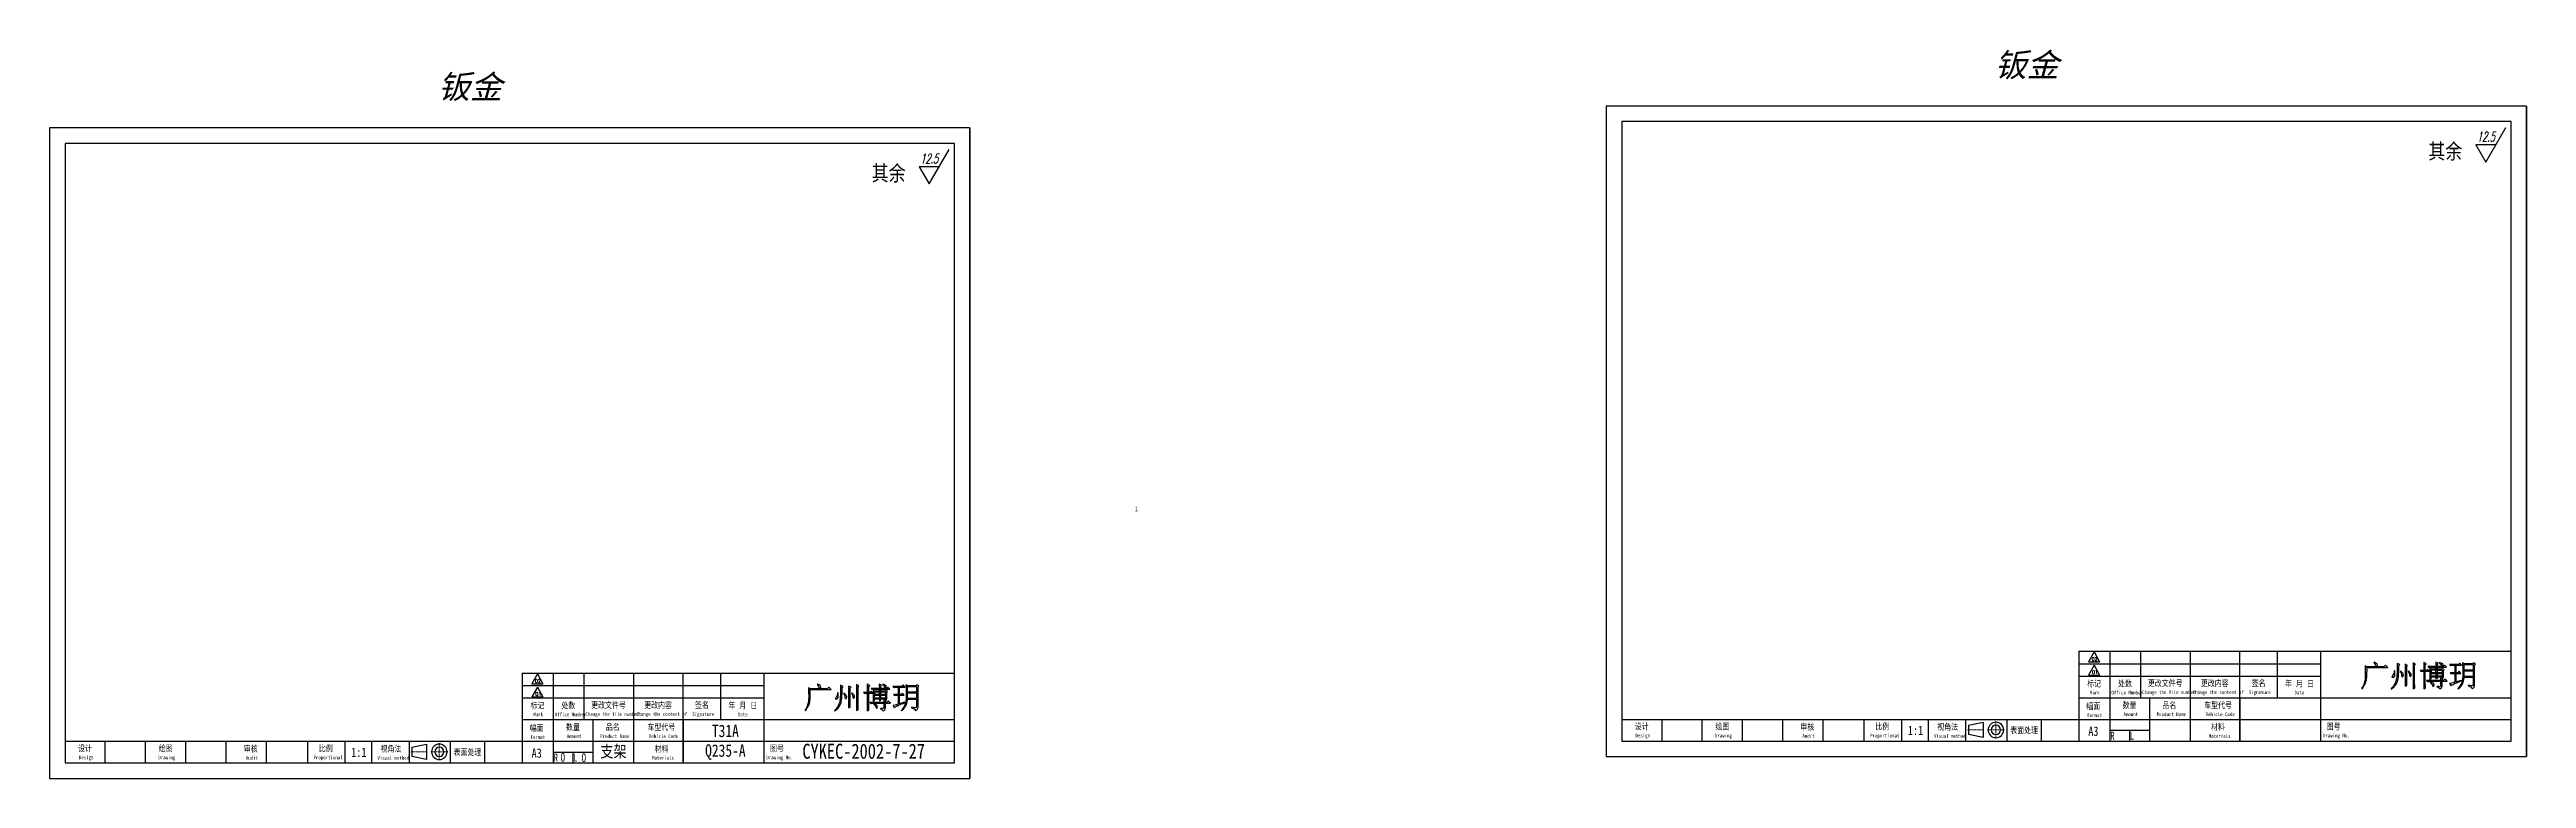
# Model space of a CAD drawing. Header units: inches. Extents: x -9479 to 1482, y -285 to 492.
# Drawn here: x -1156 to 1482, y -285 to 492 of the extents above.
import ezdxf
from ezdxf.enums import TextEntityAlignment as Align

# ---------------------------------------------------------------- set-up
doc = ezdxf.new("R2010")
doc.units = ezdxf.units.IN
doc.header["$MEASUREMENT"] = 0
doc.linetypes.add('DASHDOT', pattern=[18.5, 12, -3, 0.5, -3])
doc.layers.add('Dim', color=3, linetype='Continuous')
for name, color, linetype, lineweight in [('标注线', 3, 'Continuous', 25), ('细实线', 4, 'Continuous', 25), ('细点划线', 1, 'DASHDOT', 20)]:
    doc.layers.add(name, color=color, linetype=linetype, lineweight=lineweight)
doc.styles.add('DIM_FONT', font='romans.shx', dxfattribs={"oblique": 15})
doc.styles.get("Standard").update_dxf_attribs({"font": 'txt.shx'})
doc.styles.add('仿宋体', font='FSGB2312.ttf', dxfattribs={"width": 0.8, "height": 3.5})
doc.styles.add('宋体', font='', dxfattribs={"width": 0.8, "height": 5})
doc.styles.get('宋体').set_extended_font_data('SimSun')

# ---------------------------------------------------------------- blocks, each defined once
blk = doc.blocks.new('A3')
for p, q in [((469.7, 328), (-510.4, 328)), ((-510.4, 328), (-510.4, -365)), ((469.7, -365), (469.7, 328)), ((469.7, 328), (469.7, -365)), ((453.2, 311.5), (-493.9, 311.5)), ((-493.9, 311.5), (-493.9, -348.5)), ((453.2, -348.5), (453.2, 311.5)), ((-7.2, -252.8), (-7.2, -302.3)), ((9.1, -253.5), (3.3, -264.1)), ((9.1, -253.5), (15, -264.1)), ((3.3, -264.1), (15, -264.1)), ((9.1, -267.5), (3.3, -278.1)), ((3.3, -278.1), (15, -278.1)), ((9.1, -267.5), (15, -278.1)), ((-7.2, -302.3), (-7.2, -348.5)), ((-493.9, -325.4), (-7.2, -325.4)), ((-451, -348.5), (-451, -325.4)), ((-408.1, -348.5), (-408.1, -325.4)), ((-365.2, -348.5), (-365.2, -325.4)), ((-322.3, -348.5), (-322.3, -325.4)), ((-279.4, -348.5), (-279.4, -325.4)), ((-195.6, -348.5), (-195.6, -325.4)), ((-167.3, -348.5), (-167.3, -325.4)), ((-127.3, -348.5), (-127.3, -325.4)), ((-47.2, -325.4), (-47.2, -348.5)), ((-510.4, -365), (469.7, -365)), ((-493.9, -348.5), (453.2, -348.5))]:
    blk.add_line(p, q)
at = {"layer": 'Dim', "ltscale": 2}
for p, q in [((426.3, 268.4), (447.5, 305)), ((436.9, 286.7), (415.8, 286.7)), ((415.8, 286.7), (426.3, 268.4))]:
    blk.add_line(p, q, dxfattribs=at)
at = {"layer": '标注线'}
for p, q in [((-7.2, -252.8), (453.2, -252.8)), ((25.8, -252.8), (25.8, -302.3)), ((58.8, -302.3), (58.8, -252.8)), ((111.6, -252.8), (111.6, -302.3)), ((164.4, -302.3), (164.4, -252.8)), ((204, -252.8), (204, -302.3)), ((250.2, -252.8), (250.2, -348.5)), ((-7.2, -266), (250.2, -266)), ((-7.2, -279.2), (250.2, -279.2)), ((366.7, -271.3), (366.7, -271.5)), ((368.4, -272), (366.7, -271.3)), ((366.7, -271.5), (366.7, -272.7)), ((366.7, -272.7), (366.8, -274.1)), ((379.7, -272.8), (366.7, -272.7)), ((366.7, -272.7), (379.7, -272.8)), ((366.8, -280.2), (366.7, -281.5)), ((366.7, -281.5), (366.7, -282.8)), ((366.7, -282.8), (368.3, -282.1)), ((366.8, -274.1), (366.8, -275.4)), ((366.8, -275.4), (366.8, -276.9)), ((366.8, -276.9), (366.8, -277.5)), ((366.8, -277.5), (366.8, -278.8)), ((366.8, -278.8), (366.8, -280.2)), ((368.3, -282.1), (368.3, -280)), ((368.3, -280), (373.2, -280)), ((373.2, -272), (368.4, -272)), ((374.8, -272), (373.2, -272)), ((374.8, -272.8), (373.2, -272.8)), ((373.2, -272.8), (374.8, -272.8)), ((373.2, -280), (381.2, -280)), ((379.6, -272), (374.8, -272)), ((380.4, -271.1), (379.6, -272)), ((382, -272.4), (380.4, -271.1)), ((381.1, -273.1), (382, -272.4)), ((381.1, -277.4), (381.1, -273.1)), ((381.2, -278.6), (381.1, -277.4)), ((381.2, -280), (381.2, -278.6)), ((-7.2, -302.3), (453.2, -302.3)), ((25.8, -302.3), (25.8, -348.5)), ((68, -302.3), (68, -348.5)), ((68, -302.3), (68, -348.5)), ((111.6, -302.3), (111.6, -348.5)), ((164.4, -348.5), (164.4, -302.3)), ((164.4, -302.3), (164.4, -348.5)), ((-235.9, -325.4), (-235.9, -348.5)), ((-95.1, -325.4), (-83.5, -325.4)), ((-83.5, -348.5), (-83.5, -325.4)), ((-7.2, -325.4), (453.2, -325.4)), ((25.8, -336.9), (68, -336.9)), ((47.4, -348.5), (47.4, -336.9))]:
    blk.add_line(p, q, dxfattribs=at)
for points in [[(297.8, -268.6), (297.9, -269.3), (297.9, -270.3), (298, -271.5), (298, -272.9), (298, -274.5), (298, -276.3), (298, -278.4), (298, -278.6), (298, -280.1), (297.8, -281.5), (297.7, -282.8), (297.4, -284.2), (297.1, -285.5), (296.8, -286.7), (296.4, -288), (295.9, -289.2), (295.4, -290.3), (294.8, -291.5), (294.1, -292.6), (294.5, -292.8), (294.9, -292.3), (295.8, -291.1), (296.6, -289.9), (297.3, -288.7), (297.9, -287.5), (298.3, -286.3), (298.7, -285.2), (299, -284.1), (299.1, -283.8), (299.2, -283), (299.3, -282), (299.5, -280.9), (299.5, -279.7), (299.6, -278.4), (299.7, -277), (299.7, -275.4), (299.8, -273.8), (299.8, -272.1), (299.7, -270.2), (322.1, -270.2), (319.5, -267.6), (317.7, -269.5), (299.9, -269.5), (297.8, -268.3)], [(307.1, -264.7), (307.9, -265.8), (308.6, -267), (309, -268), (309.2, -268.7), (309.9, -269.1), (310.8, -268.3), (310.9, -267.5), (310.6, -266.3), (310.2, -266), (309.1, -265.3), (307.5, -264.4)], [(332.1, -265.9), (332.1, -267), (332.1, -268.2), (332.1, -269.4), (332.1, -270.7), (332.1, -272), (332, -273.4), (331.9, -274.8), (331.8, -276.3), (331.7, -277.9), (331.6, -279.4), (331.5, -280.1), (331.3, -281.5), (331, -282.8), (330.7, -284.1), (330.3, -285.4), (329.8, -286.6), (329.2, -287.7), (328.6, -288.8), (327.9, -289.9), (327.1, -290.9), (326.3, -291.9), (325.4, -292.8), (325.6, -293.2), (326.4, -292.7), (327.4, -291.9), (328.4, -291), (329.2, -290.1), (330.1, -289), (330.9, -287.9), (331.6, -286.6), (331.6, -286.5), (331.9, -285.8), (332.2, -285.1), (332.4, -284.2), (332.7, -283.2), (332.9, -282.1), (333.1, -280.9), (333.2, -279.6), (333.4, -278.3), (333.5, -276.8), (333.6, -275.2), (333.7, -273.5), (333.7, -271.8), (333.7, -269.9), (333.7, -267.9), (334.7, -267), (332.1, -265.7)], [(328.9, -273.8), (328.7, -275), (328.3, -276.4), (327.8, -277.5), (327.2, -278.5), (326.8, -279), (326.3, -280), (326.7, -280.3), (327.3, -280.5), (328.4, -280.2), (328.8, -279.9), (329.4, -278.8), (329.4, -278.3), (329.5, -276.9), (329.5, -276.6), (329.5, -275.2), (329.4, -273.8)], [(335.3, -274.1), (335.6, -274.7), (336.1, -276.2), (336.5, -277.4), (336.7, -278.5), (336.8, -279.3), (337.3, -280.2), (338.1, -279.4), (338.6, -278.2), (338.6, -278.2), (338.3, -276.9), (338.2, -276.9), (337.8, -276.2), (336.9, -275.2), (335.6, -273.8)], [(340.4, -266.7), (340.5, -267.2), (340.5, -267.9), (340.5, -268.7), (340.5, -269.7), (340.5, -270.8), (340.5, -272.1), (340.5, -273.5), (340.5, -275.1), (340.5, -276.8), (340.6, -278.7), (340.6, -280.8), (340.6, -283), (340.6, -283), (340.6, -284.2), (340.5, -285.5), (340.5, -286.8), (340.5, -288.3), (340.4, -289.8), (342.3, -288.9), (342.2, -288), (342.2, -286.6), (342.1, -285.3), (342.1, -284.1), (342.1, -268.7), (343.1, -267.9), (340.4, -266.7)], [(343.7, -274.1), (343.9, -274.6), (344.5, -275.9), (344.9, -277.2), (345.2, -278.4), (345.3, -279), (345.8, -279.8), (346.3, -279.6), (346.9, -278.7), (347, -277.9), (346.9, -276.9), (346.9, -276.9), (346.4, -276.3), (345.5, -275.3), (344.1, -273.8)], [(348.8, -265), (348.8, -265.3), (348.9, -265.8), (348.9, -266.4), (348.9, -267.1), (348.9, -268), (348.9, -269.1), (348.9, -270.3), (348.9, -271.7), (348.9, -273.2), (348.9, -274.8), (348.9, -276.6), (348.9, -278.6), (348.9, -280.7), (348.9, -283), (348.9, -285.4), (348.9, -285.8), (348.9, -287), (348.9, -288.3), (348.9, -289.7), (348.9, -291.1), (348.8, -292.7), (350.6, -292), (350.6, -290.8), (350.6, -289.4), (350.5, -288.1), (350.5, -286.9), (350.5, -267.4), (351.6, -266.4), (348.8, -265)], [(363, -273.4), (361.9, -273.4), (360.4, -273.4), (356.5, -273.4), (357.4, -274.3), (358.8, -274.1), (360.4, -274.1), (361.9, -274.1), (366.2, -274.1), (364.2, -272.2)], [(360.3, -265), (360.3, -265.9), (360.3, -267), (360.3, -268.3), (360.4, -269.7), (360.4, -271.5), (360.4, -273.4), (361.9, -273.4), (361.9, -266.9), (363, -266.2), (360.2, -264.7)], [(360.4, -274.1), (360.4, -289.2), (360.4, -290.1), (360.3, -291.4), (360.2, -292.8), (362.1, -291.7), (362, -291.4), (362, -290), (362, -288.6), (361.9, -287.3), (361.9, -274.1)], [(381.1, -284.1), (379.7, -284.1), (378.1, -284.1), (363.3, -284.1), (364.4, -285.2), (364.6, -285.1), (365.9, -284.9), (367.3, -284.8), (378.1, -284.8), (379.7, -284.8), (385, -284.8), (382.7, -282.5)], [(381, -269), (374.8, -269), (373.2, -269), (364.6, -269), (365.7, -270.1), (365.9, -270), (367.2, -269.8), (368.6, -269.7), (373.2, -269.7), (374.8, -269.7), (384.4, -269.7), (382.4, -267.6)], [(367, -285.6), (367.3, -285.9), (368.3, -287), (369.1, -288), (369.6, -289), (369.7, -289.4), (370.4, -290.3), (370.9, -289.8), (371.2, -288.7), (371.1, -287.6), (371, -287.5), (370.3, -286.9), (369.1, -286.2), (367.3, -285.3)], [(373.2, -272.8), (368.3, -272.8), (368.3, -275.7), (374.8, -275.7), (374.8, -272.8), (379.7, -272.8), (379.7, -275.7), (374.8, -275.7), (368.3, -275.7), (373.2, -275.7)], [(368.3, -276.4), (373.2, -276.4), (379.7, -276.4), (379.7, -279.3), (374.8, -279.3), (373.2, -279.3), (368.3, -279.3)], [(373.1, -264.9), (373.2, -266.1), (373.2, -267.5), (373.2, -269), (374.8, -269), (374.8, -266.4), (375.7, -265.6), (373.1, -264.5)], [(373.2, -269.7), (373.2, -272), (374.8, -272), (374.8, -269.7)], [(373.2, -279.3), (374.8, -279.3), (374.8, -276.4), (379.7, -276.4), (373.2, -276.4)], [(373.2, -280), (379.7, -280), (379.7, -281.5), (381.3, -280.7), (381.2, -280)], [(373.2, -282.2), (374.8, -281.5), (374.8, -280), (379.7, -280), (373.2, -280)], [(377, -292.2), (377.4, -292.9), (378.3, -292.5), (379.2, -291.7), (379.5, -291.2), (379.7, -289.8), (379.7, -284.8), (378.1, -284.8), (378.1, -289.8), (378.1, -289.9), (377.3, -290.5), (377.2, -290.5), (376, -290.4), (374.5, -290.3), (374.3, -290.8), (374.4, -290.8), (376, -291.4)], [(376.8, -265.1), (377.5, -265.7), (378.5, -266.7), (379.2, -267.6), (379.2, -267.7), (380, -268.6), (380.5, -268.1), (380.8, -267.3), (380.4, -266.3), (379.9, -265.9), (378.7, -265.4), (376.9, -264.7)], [(378, -281.4), (378.1, -282.7), (378.1, -284.1), (379.7, -284.1), (379.7, -283), (380.6, -282.1), (378, -281)], [(397.2, -266.9), (387.7, -266.9), (388.8, -268), (389, -268), (390.3, -267.7), (391.7, -267.6), (393.2, -267.6), (394.6, -267.6), (400.6, -267.6), (398.6, -265.3)], [(393.1, -285.9), (392.3, -286.1), (391.2, -286.4), (389.7, -286.8), (387.8, -287.2), (389, -289.4), (390.2, -288.7), (391.4, -288.1), (392.6, -287.5), (392.7, -287.4), (393.4, -287.1), (394.4, -286.7), (395.5, -286.2), (396.9, -285.6), (398.5, -285), (400.3, -284.2), (400.2, -283.8), (394.6, -285.5), (394.6, -276.3), (393.2, -276.3), (393.2, -285.9)], [(396.4, -275.6), (394.6, -275.6), (393.2, -275.6), (388.2, -275.6), (389.3, -276.6), (389.5, -276.6), (390.8, -276.4), (392.2, -276.3), (393.2, -276.3), (394.6, -276.3), (399.9, -276.3), (397.9, -274.1)], [(393.2, -267.6), (393.2, -275.6), (394.6, -275.6), (394.6, -267.6)], [(412.9, -273), (403.2, -273), (403.2, -267), (412.9, -267)]]:
    blk.add_lwpolyline(points, close=True, dxfattribs=at)
for points in [[(412.9, -279.8), (403.2, -279.8), (401.7, -280), (401.6, -281.4), (401.4, -282.7), (401.2, -283.9), (401, -284.9), (400.7, -285.9), (400.3, -287), (399.7, -288.1), (399.1, -289.3), (398.4, -290.4), (397.5, -291.5), (396.6, -292.6), (396.8, -292.9), (396.9, -292.9), (398, -292), (398.9, -291.1), (399.7, -290.2), (400.5, -289.2), (401.2, -288.1), (401.8, -287), (402.2, -285.8), (402.6, -284.6), (402.9, -283.3), (403.1, -281.9), (403.2, -280.5), (412.9, -280.5), (412.9, -288.4), (412.8, -288.6), (412.2, -289.5), (412, -289.6), (411, -289.6)], [(411, -289.6), (409.5, -289.4), (407.5, -289.2), (407.5, -289.7), (407.7, -289.7), (409.2, -290.2), (410.3, -290.8), (411.2, -291.6), (411.8, -292.6), (412.7, -292.1), (413.7, -291.4), (414.1, -290.9), (414.4, -289.5), (414.4, -267.4), (415.4, -266.7), (413.8, -265.1), (412.6, -266.3), (403.4, -266.3), (401.6, -265.2), (401.6, -266.1), (401.6, -267.2), (401.6, -268.4), (401.7, -269.7), (401.7, -271.1), (401.7, -272.6), (401.8, -274.1), (401.8, -275.8), (401.8, -276.8), (401.7, -278.4), (401.7, -280), (403.2, -279.8), (403.2, -273.7), (412.9, -273.7), (412.9, -279.8)]]:
    blk.add_lwpolyline(points, dxfattribs=at)
at = {"layer": '细实线', "ltscale": 43.147169}
for p, q in [((-124.6, -331.6), (-109, -328.3)), ((-124.6, -331.6), (-124.6, -341.5)), ((-108.9, -344.8), (-124.6, -341.5)), ((-109, -328.3), (-109, -344.8))]:
    blk.add_line(p, q, dxfattribs=at)
for major_axis, start_param, end_param in [((-5.83, 5.83), 3.926991, 10.210176), ((3.5, 3.5), 5.497787, 11.780972)]:
    blk.add_ellipse((-95.4, -336.6), major_axis=major_axis, ratio=1, start_param=start_param, end_param=end_param, dxfattribs=at)
at = {"layer": '细点划线', "ltscale": 0.1}
for p, q in [((-125.6, -336.6), (-108.1, -336.6)), ((-104.5, -336.6), (-86.3, -336.6)), ((-95.4, -327.4), (-95.4, -345.6))]:
    blk.add_line(p, q, dxfattribs=at)
for s, p in [('02', (6.5, -263)), ('01', (6.9, -276.9))]:
    blk.add_text(s, height=3.71).set_placement(p)
at = {"layer": 'Dim', "style": '仿宋体', "width": 0.8}
blk.add_text('其余', height=16.5, dxfattribs=at).set_placement((365.2, 271.6))
at = {"layer": 'Dim', "ltscale": 2, "style": 'DIM_FONT', "oblique": 15, "width": 0.579214}
blk.add_text('12.5', height=10.2, dxfattribs=at).set_placement((416.9, 290.2), (435.8, 290.2), align=Align.FIT)
at = {"layer": '标注线', "style": '宋体', "width": 0.8}
for s, height, p in [('标记', 6.6, (1.8, -290.5)), ('处数', 6.6, (34.7, -290.4)), ('更改文件号', 6.6, (66.4, -290)), ('更改内容', 6.6, (122.9, -290.1)), ('签名', 6.6, (177, -290)), ('年 月 日', 6.6, (212.5, -290.5)), ('幅面', 6.6, (0.9, -314.5)), ('Mark', 3.96, (4.8, -298.8)), ('Office Number', 3.96, (27.6, -298.8)), ('数量', 6.6, (39.5, -313.5)), ('Change the file number', 3.96, (60.3, -298.4)), ('品名', 6.6, (81.9, -313.5)), ('Change the content of', 3.96, (114.2, -298.4)), ('车型代号', 6.6, (126.4, -313.5)), ('Signature', 3.96, (174, -298.4)), ('Date', 3.96, (222.7, -298.8)), ('设计', 6.6, (-480.1, -336.1)), ('Design', 3.96, (-479.3, -344.5)), ('Drawing', 3.96, (-394.6, -344.6)), ('绘图', 6.6, (-394.1, -336.2)), ('审核', 6.6, (-303.6, -336.6)), ('Audit', 3.96, (-301.5, -345)), ('Proportional', 3.96, (-229.3, -344.6)), ('比例', 6.6, (-223.7, -336.2)), ('Visual method', 3.96, (-161.3, -345)), ('视角法', 6.6, (-157.9, -336.6)), ('表面处理', 6.6, (-80.1, -340.2)), ('Format', 3.96, (1.9, -322.9)), ('R', 8.25, (26.5, -346.8)), ('Amount', 3.96, (40.5, -321.9)), ('L', 8.25, (47.1, -346.8)), ('Product Name', 3.96, (75.9, -321.9)), ('Vehicle Code', 3.96, (127.9, -321.9)), ('Materials', 3.96, (131.2, -345)), ('材料', 6.6, (133.7, -336.6)), ('Drawing No.', 3.96, (252.9, -344.6)), ('图号', 6.6, (256.8, -336.2))]:
    blk.add_text(s, height=height, dxfattribs=at).set_placement(p)
at = {"layer": '标注线', "color": 2, "insert": (-96.7, 384.3), "char_height": 25, "width": 483.524, "attachment_point": 1, "style": 'DIM_FONT'}
blk.add_mtext('{\\fSimSun|b0|i0|c134|p2;钣金}', dxfattribs=at)
at = {"layer": '细实线', "style": '宋体', "width": 0.8}
for s, p in [('1:1', (-189.1, -342)), ('A', (3, -342.9)), ('A3', (3, -342.9))]:
    blk.add_text(s, height=9.9, dxfattribs=at).set_placement(p)

msp = doc.modelspace()

# ---------------------------------------------------------------- linework, layer by layer
for p, q in [((-175.7, 408.3), (-1155.8, 408.3)), ((-1155.8, 408.3), (-1155.8, -284.7)), ((-175.7, -284.7), (-175.7, 408.3)), ((-175.7, 408.3), (-175.7, -284.7)), ((-192.2, 391.8), (-1139.3, 391.8)), ((-1139.3, 391.8), (-1139.3, -268.2)), ((-192.2, -268.2), (-192.2, 391.8)), ((-652.6, -172.5), (-652.6, -222)), ((-636.2, -173.2), (-642.1, -183.8)), ((-642.1, -183.8), (-630.4, -183.8)), ((-636.2, -173.2), (-630.4, -183.8)), ((-636.2, -187.3), (-642.1, -197.8)), ((-642.1, -197.8), (-630.4, -197.8)), ((-636.2, -187.3), (-630.4, -197.8)), ((-652.6, -222), (-652.6, -268.2)), ((-1139.3, -245.1), (-652.6, -245.1)), ((-1096.4, -268.2), (-1096.4, -245.1)), ((-1053.5, -268.2), (-1053.5, -245.1)), ((-1010.6, -268.2), (-1010.6, -245.1)), ((-967.7, -268.2), (-967.7, -245.1)), ((-924.8, -268.2), (-924.8, -245.1)), ((-840.9, -268.2), (-840.9, -245.1)), ((-812.6, -268.2), (-812.6, -245.1)), ((-772.6, -268.2), (-772.6, -245.1)), ((-692.5, -245.1), (-692.5, -268.2)), ((-1155.8, -284.7), (-175.7, -284.7)), ((-1139.3, -268.2), (-192.2, -268.2))]:
    msp.add_line(p, q)
at = {"layer": 'Dim', "ltscale": 2}
for p, q in [((-219, 348.7), (-197.9, 385.3)), ((-208.5, 367), (-229.6, 367)), ((-229.6, 367), (-219, 348.7))]:
    msp.add_line(p, q, dxfattribs=at)
at = {"layer": '标注线'}
for p, q in [((-652.6, -172.5), (-192.2, -172.5)), ((-619.6, -172.5), (-619.6, -222)), ((-586.6, -222), (-586.6, -172.5)), ((-533.8, -172.5), (-533.8, -222)), ((-481, -222), (-481, -172.5)), ((-441.4, -172.5), (-441.4, -222)), ((-395.2, -172.5), (-395.2, -268.2)), ((-652.6, -185.7), (-395.2, -185.7)), ((-652.6, -198.9), (-395.2, -198.9)), ((-278.7, -191), (-278.7, -191.2)), ((-277, -191.7), (-278.7, -191)), ((-278.7, -191.2), (-278.6, -192.4)), ((-278.6, -201.2), (-278.7, -202.5)), ((-278.7, -202.5), (-277.1, -201.8)), ((-278.6, -192.4), (-278.6, -193.8)), ((-265.7, -192.5), (-278.6, -192.4)), ((-278.6, -192.4), (-265.7, -192.5)), ((-278.6, -193.8), (-278.6, -195.2)), ((-278.6, -195.2), (-278.6, -196.6)), ((-278.6, -196.6), (-278.6, -197.2)), ((-278.6, -197.2), (-278.6, -198.5)), ((-278.6, -198.5), (-278.6, -199.9)), ((-278.6, -199.9), (-278.6, -201.2)), ((-277.1, -201.8), (-277.1, -199.8)), ((-277.1, -199.8), (-272.1, -199.8)), ((-272.1, -191.7), (-277, -191.7)), ((-270.5, -191.7), (-272.1, -191.7)), ((-270.5, -192.5), (-272.1, -192.5)), ((-272.1, -192.5), (-270.5, -192.5)), ((-272.1, -199.8), (-264.2, -199.7)), ((-265.8, -191.7), (-270.5, -191.7)), ((-265, -190.8), (-265.8, -191.7)), ((-263.4, -192.1), (-265, -190.8)), ((-264.2, -192.8), (-263.4, -192.1)), ((-264.2, -197.1), (-264.2, -192.8)), ((-264.2, -198.4), (-264.2, -197.1)), ((-264.2, -199.7), (-264.2, -198.4)), ((-652.6, -222), (-192.2, -222)), ((-619.6, -222), (-619.6, -268.2)), ((-577.4, -222), (-577.4, -268.2)), ((-577.4, -222), (-577.4, -268.2)), ((-533.8, -222), (-533.8, -268.2)), ((-481, -268.2), (-481, -222)), ((-481, -222), (-481, -268.2)), ((-881.2, -245.1), (-881.2, -268.2)), ((-740.4, -245.1), (-728.9, -245.1)), ((-728.9, -268.2), (-728.9, -245.1)), ((-652.6, -245.1), (-192.2, -245.1)), ((-619.6, -256.6), (-577.4, -256.6)), ((-598, -268.2), (-598, -256.6))]:
    msp.add_line(p, q, dxfattribs=at)
for points in [[(-338.2, -184.4), (-337.5, -185.5), (-336.8, -186.7), (-336.4, -187.7), (-336.2, -188.5), (-335.4, -188.8), (-334.6, -188), (-334.5, -187.2), (-334.8, -186), (-335.2, -185.7), (-336.2, -185), (-337.9, -184.1)], [(-285.1, -184.7), (-285.1, -185.6), (-285.1, -186.7), (-285, -188), (-285, -189.5), (-285, -191.2), (-285, -193.1), (-283.4, -193.1), (-283.4, -186.6), (-282.3, -185.9), (-285.1, -184.4)], [(-272.2, -184.6), (-272.2, -185.9), (-272.1, -187.2), (-272.1, -188.7), (-270.5, -188.7), (-270.5, -186.1), (-269.7, -185.3), (-272.2, -184.2)], [(-268.6, -184.8), (-267.8, -185.4), (-266.9, -186.4), (-266.2, -187.4), (-266.1, -187.4), (-265.3, -188.3), (-264.8, -187.8), (-264.6, -187), (-265, -186), (-265.5, -185.6), (-266.7, -185.1), (-268.5, -184.4)], [(-347.5, -188.3), (-347.5, -189), (-347.4, -190), (-347.4, -191.2), (-347.4, -192.6), (-347.4, -194.2), (-347.3, -196), (-347.3, -198.1), (-347.3, -198.3), (-347.4, -199.8), (-347.5, -201.2), (-347.7, -202.5), (-347.9, -203.9), (-348.2, -205.2), (-348.6, -206.4), (-349, -207.7), (-349.5, -208.9), (-350, -210), (-350.6, -211.2), (-351.2, -212.3), (-350.9, -212.5), (-350.5, -212), (-349.6, -210.8), (-348.8, -209.6), (-348.1, -208.4), (-347.5, -207.2), (-347, -206), (-346.6, -204.9), (-346.4, -203.8), (-346.3, -203.5), (-346.2, -202.7), (-346, -201.7), (-345.9, -200.6), (-345.8, -199.4), (-345.7, -198.1), (-345.7, -196.7), (-345.6, -195.2), (-345.6, -193.5), (-345.6, -191.8), (-345.6, -189.9), (-323.3, -189.9), (-325.8, -187.4), (-327.6, -189.2), (-345.5, -189.2), (-347.6, -188)], [(-313.3, -185.6), (-313.3, -186.7), (-313.3, -187.9), (-313.3, -189.1), (-313.3, -190.4), (-313.3, -191.7), (-313.4, -193.1), (-313.5, -194.5), (-313.6, -196), (-313.7, -197.6), (-313.8, -199.1), (-313.9, -199.8), (-314.1, -201.2), (-314.3, -202.5), (-314.7, -203.8), (-315.1, -205.1), (-315.6, -206.3), (-316.1, -207.4), (-316.7, -208.6), (-317.5, -209.6), (-318.2, -210.6), (-319.1, -211.6), (-320, -212.5), (-319.7, -212.9), (-319, -212.4), (-318, -211.6), (-317, -210.8), (-316.1, -209.8), (-315.3, -208.7), (-314.5, -207.6), (-313.8, -206.3), (-313.8, -206.2), (-313.5, -205.6), (-313.2, -204.8), (-312.9, -203.9), (-312.7, -202.9), (-312.5, -201.8), (-312.3, -200.6), (-312.1, -199.4), (-312, -198), (-311.9, -196.5), (-311.8, -194.9), (-311.7, -193.2), (-311.7, -191.5), (-311.6, -189.6), (-311.6, -187.6), (-310.6, -186.7), (-313.3, -185.4)], [(-316.5, -193.6), (-316.7, -194.7), (-317.1, -196.1), (-317.6, -197.2), (-318.2, -198.2), (-318.6, -198.7), (-319, -199.8), (-318.7, -200), (-318.1, -200.2), (-317, -199.9), (-316.6, -199.6), (-316, -198.5), (-315.9, -198), (-315.9, -196.6), (-315.9, -196.3), (-315.9, -194.9), (-316, -193.6)], [(-310, -193.8), (-309.8, -194.4), (-309.3, -195.9), (-308.9, -197.1), (-308.7, -198.2), (-308.6, -199), (-308.1, -199.9), (-307.2, -199.1), (-306.8, -197.9), (-306.8, -197.9), (-307.1, -196.6), (-307.1, -196.6), (-307.6, -195.9), (-308.5, -194.9), (-309.8, -193.6)], [(-304.9, -186.4), (-304.9, -186.9), (-304.9, -187.6), (-304.9, -188.4), (-304.9, -189.4), (-304.8, -190.5), (-304.8, -191.8), (-304.8, -193.2), (-304.8, -194.8), (-304.8, -196.5), (-304.8, -198.4), (-304.8, -200.5), (-304.8, -202.7), (-304.8, -202.7), (-304.8, -203.9), (-304.8, -205.2), (-304.8, -206.6), (-304.9, -208), (-304.9, -209.5), (-303.1, -208.6), (-303.1, -207.7), (-303.2, -206.3), (-303.2, -205), (-303.2, -203.8), (-303.2, -188.5), (-302.2, -187.6), (-304.9, -186.4)], [(-301.7, -193.8), (-301.4, -194.3), (-300.9, -195.7), (-300.5, -196.9), (-300.2, -198.1), (-300.1, -198.7), (-299.6, -199.5), (-299.1, -199.3), (-298.5, -198.4), (-298.4, -197.6), (-298.5, -196.6), (-298.5, -196.6), (-298.9, -196), (-299.9, -195), (-301.3, -193.6)], [(-296.6, -184.7), (-296.5, -185), (-296.5, -185.5), (-296.5, -186.1), (-296.5, -186.8), (-296.5, -187.7), (-296.5, -188.8), (-296.5, -190), (-296.5, -191.4), (-296.4, -192.9), (-296.4, -194.5), (-296.4, -196.4), (-296.4, -198.3), (-296.4, -200.4), (-296.4, -202.7), (-296.4, -205.1), (-296.4, -205.6), (-296.4, -206.7), (-296.5, -208), (-296.5, -209.4), (-296.5, -210.8), (-296.6, -212.4), (-294.7, -211.7), (-294.8, -210.5), (-294.8, -209.1), (-294.8, -207.8), (-294.8, -206.6), (-294.8, -187.1), (-293.8, -186.1), (-296.6, -184.7)], [(-282.3, -193.1), (-283.4, -193.1), (-285, -193.1), (-288.9, -193.1), (-287.9, -194), (-286.6, -193.8), (-285, -193.8), (-283.4, -193.8), (-279.2, -193.8), (-281.1, -191.9)], [(-285, -193.8), (-285, -208.9), (-285, -209.8), (-285.1, -211.1), (-285.1, -212.5), (-283.3, -211.4), (-283.3, -211.1), (-283.4, -209.7), (-283.4, -208.3), (-283.4, -207.1), (-283.4, -193.8)], [(-264.2, -203.8), (-265.7, -203.8), (-267.3, -203.8), (-282.1, -203.8), (-281, -204.9), (-280.8, -204.8), (-279.5, -204.6), (-278.1, -204.5), (-267.3, -204.5), (-265.7, -204.5), (-260.3, -204.5), (-262.7, -202.2)], [(-264.3, -188.7), (-270.5, -188.7), (-272.1, -188.7), (-280.7, -188.7), (-279.7, -189.8), (-279.4, -189.7), (-278.1, -189.5), (-276.7, -189.4), (-272.1, -189.4), (-270.5, -189.4), (-261, -189.4), (-263, -187.4)], [(-278.3, -205.3), (-278.1, -205.6), (-277, -206.7), (-276.3, -207.7), (-275.8, -208.7), (-275.6, -209.1), (-274.9, -210), (-274.4, -209.5), (-274.2, -208.4), (-274.3, -207.3), (-274.4, -207.2), (-275, -206.6), (-276.3, -205.9), (-278.1, -205)], [(-272.1, -192.5), (-277.1, -192.5), (-277.1, -195.4), (-270.5, -195.4), (-270.5, -192.5), (-265.7, -192.5), (-265.7, -195.4), (-270.5, -195.4), (-277.1, -195.4), (-272.1, -195.4)], [(-277.1, -196.1), (-272.1, -196.1), (-265.7, -196.1), (-265.7, -199), (-270.5, -199), (-272.1, -199), (-277.1, -199)], [(-272.1, -189.4), (-272.1, -191.7), (-270.5, -191.7), (-270.5, -189.4)], [(-272.1, -199), (-270.5, -199), (-270.5, -196.1), (-265.7, -196.1), (-272.1, -196.1)], [(-272.1, -199.8), (-265.7, -199.8), (-265.7, -201.2), (-264.1, -200.4), (-264.2, -199.7)], [(-272.1, -202), (-270.5, -201.2), (-270.5, -199.8), (-265.7, -199.8), (-272.1, -199.8)], [(-268.4, -211.9), (-268, -212.6), (-267.1, -212.2), (-266.2, -211.4), (-265.9, -210.9), (-265.7, -209.5), (-265.7, -204.5), (-267.3, -204.5), (-267.3, -209.5), (-267.3, -209.7), (-268.1, -210.2), (-268.2, -210.2), (-269.3, -210.2), (-270.9, -210), (-271, -210.5), (-270.9, -210.5), (-269.4, -211.2)], [(-267.4, -201.1), (-267.3, -202.4), (-267.3, -203.8), (-265.7, -203.8), (-265.7, -202.7), (-264.7, -201.8), (-267.4, -200.7)], [(-248.2, -186.6), (-257.7, -186.6), (-256.6, -187.7), (-256.3, -187.7), (-255, -187.4), (-253.7, -187.4), (-252.2, -187.4), (-250.7, -187.4), (-244.8, -187.4), (-246.7, -185.1)], [(-252.3, -205.6), (-253, -205.8), (-254.2, -206.1), (-255.7, -206.5), (-257.5, -206.9), (-256.3, -209.1), (-255.1, -208.4), (-254, -207.8), (-252.8, -207.2), (-252.7, -207.1), (-251.9, -206.8), (-251, -206.4), (-249.8, -205.9), (-248.5, -205.3), (-246.9, -204.7), (-245, -203.9), (-245.2, -203.5), (-250.7, -205.2), (-250.7, -196), (-252.2, -196), (-252.2, -205.6)], [(-248.9, -195.3), (-250.7, -195.3), (-252.2, -195.3), (-257.2, -195.3), (-256.1, -196.4), (-255.9, -196.3), (-254.6, -196.1), (-253.2, -196), (-252.2, -196), (-250.7, -196), (-245.5, -196), (-247.5, -193.8)], [(-252.2, -187.4), (-252.2, -195.3), (-250.7, -195.3), (-250.7, -187.4)], [(-232.5, -192.7), (-242.1, -192.7), (-242.1, -186.7), (-232.5, -186.7)]]:
    msp.add_lwpolyline(points, close=True, dxfattribs=at)
for points in [[(-232.5, -199.5), (-242.1, -199.5), (-243.7, -199.7), (-243.8, -201.1), (-244, -202.4), (-244.2, -203.6), (-244.4, -204.6), (-244.7, -205.6), (-245.1, -206.7), (-245.6, -207.8), (-246.3, -209), (-247, -210.1), (-247.9, -211.2), (-248.8, -212.3), (-248.6, -212.6), (-248.5, -212.6), (-247.4, -211.7), (-246.5, -210.8), (-245.6, -209.9), (-244.9, -208.9), (-244.2, -207.8), (-243.6, -206.7), (-243.1, -205.5), (-242.7, -204.3), (-242.4, -203), (-242.2, -201.6), (-242.1, -200.2), (-232.5, -200.2), (-232.5, -208.2), (-232.5, -208.3), (-233.1, -209.2), (-233.4, -209.3), (-234.3, -209.3)], [(-234.3, -209.3), (-235.8, -209.2), (-237.9, -208.9), (-237.9, -209.4), (-237.7, -209.4), (-236.2, -209.9), (-235, -210.6), (-234.2, -211.3), (-233.6, -212.3), (-232.6, -211.8), (-231.7, -211.1), (-231.3, -210.6), (-230.9, -209.2), (-230.9, -187.1), (-230, -186.4), (-231.5, -184.8), (-232.8, -186), (-242, -186), (-243.8, -184.9), (-243.8, -185.8), (-243.8, -186.9), (-243.7, -188.1), (-243.7, -189.4), (-243.7, -190.8), (-243.6, -192.3), (-243.6, -193.8), (-243.6, -195.5), (-243.6, -196.5), (-243.6, -198.1), (-243.7, -199.7), (-242.1, -199.5), (-242.1, -193.4), (-232.5, -193.4), (-232.5, -199.5)]]:
    msp.add_lwpolyline(points, dxfattribs=at)
at = {"layer": '细实线', "ltscale": 43.147169}
for p, q in [((-770, -251.3), (-754.3, -248)), ((-770, -251.3), (-770, -261.2)), ((-754.3, -264.5), (-770, -261.2)), ((-754.3, -248), (-754.3, -264.5))]:
    msp.add_line(p, q, dxfattribs=at)
for major_axis, start_param, end_param in [((-5.83, 5.83), 3.926991, 10.210176), ((3.5, 3.5), 5.497787, 11.780972)]:
    msp.add_ellipse((-740.7, -256.3), major_axis=major_axis, ratio=1, start_param=start_param, end_param=end_param, dxfattribs=at)
at = {"layer": '细点划线', "ltscale": 0.1}
for p, q in [((-771, -256.3), (-753.5, -256.3)), ((-749.9, -256.3), (-731.6, -256.3)), ((-740.7, -247.1), (-740.7, -265.3))]:
    msp.add_line(p, q, dxfattribs=at)

# ---------------------------------------------------------------- block references
at = {"layer": '细实线'}
msp.add_blockref('A3', (1012.4, 103.6), dxfattribs=at)

# ---------------------------------------------------------------- texts
for s, p in [('02', (-638.9, -182.7)), ('01', (-638.4, -196.6))]:
    msp.add_text(s, height=3.71).set_placement(p)
at = {"layer": 'Dim', "style": '仿宋体', "width": 0.8}
msp.add_text('其余', height=16.5, dxfattribs=at).set_placement((-280.2, 351.9))
at = {"layer": 'Dim', "ltscale": 2, "style": 'DIM_FONT', "oblique": 15, "width": 0.579214}
msp.add_text('12.5', height=10.2, dxfattribs=at).set_placement((-228.5, 370.5), (-209.6, 370.5), align=Align.FIT)
at = {"layer": '标注线', "style": '宋体', "width": 0.8}
for s, height, p in [('标记', 6.6, (-643.6, -210.2)), ('处数', 6.6, (-610.7, -210.1)), ('更改文件号', 6.6, (-579, -209.8)), ('更改内容', 6.6, (-522.5, -209.8)), ('签名', 6.6, (-468.4, -209.7)), ('年 月 日', 6.6, (-432.9, -210.2)), ('幅面', 6.6, (-644.5, -234.2)), ('Mark', 3.96, (-640.5, -218.5)), ('Office Number', 3.96, (-617.8, -218.5)), ('数量', 6.6, (-605.8, -233.2)), ('Change the file number', 3.96, (-585.1, -218.1)), ('品名', 6.6, (-563.4, -233.2)), ('Change the content of', 3.96, (-531.2, -218.1)), ('车型代号', 6.6, (-519, -233.2)), ('Signature', 3.96, (-471.3, -218.1)), ('Date', 3.96, (-422.7, -218.5)), ('设计', 6.6, (-1125.5, -255.9)), ('Design', 3.96, (-1124.6, -264.2)), ('Drawing', 3.96, (-1040, -264.3)), ('绘图', 6.6, (-1039.5, -255.9)), ('审核', 6.6, (-949, -256.3)), ('Audit', 3.96, (-946.8, -264.7)), ('Proportional', 3.96, (-874.7, -264.3)), ('比例', 6.6, (-869, -255.9)), ('Visual method', 3.96, (-806.6, -264.7)), ('视角法', 6.6, (-803.3, -256.3)), ('表面处理', 6.6, (-725.5, -259.9)), ('Format', 3.96, (-643.5, -242.6)), ('R', 8.25, (-618.9, -266.5)), ('Amount', 3.96, (-604.9, -241.6)), ('L', 8.25, (-598.3, -266.5)), ('Product Name', 3.96, (-569.4, -241.6)), ('Vehicle Code', 3.96, (-517.5, -241.6)), ('Materials', 3.96, (-514.1, -264.7)), ('材料', 6.6, (-511.6, -256.3)), ('Drawing No.', 3.96, (-392.5, -264.3)), ('图号', 6.6, (-388.5, -255.9))]:
    msp.add_text(s, height=height, dxfattribs=at).set_placement(p)
at = {"layer": '标注线', "color": 2, "insert": (-742.1, 464.6), "char_height": 25, "width": 483.524, "attachment_point": 1, "style": 'DIM_FONT'}
msp.add_mtext('{\\fSimSun|b0|i0|c134|p2;钣金}', dxfattribs=at)
at = {"layer": '细实线', "style": '宋体', "width": 0.8}
for s, p in [('1:1', (-834.5, -261.7)), ('A', (-642.4, -262.6)), ('A3', (-642.4, -262.6))]:
    msp.add_text(s, height=9.9, dxfattribs=at).set_placement(p)
at = {"layer": '细实线', "attachment_point": 5, "style": '宋体'}
for s, insert, char_height, width in [('T31A', (-436.1, -234.1), 13.2, 79.2), ('0', (-609.2, -262.2), 9.6, 40), ('0', (-586.8, -262.5), 9.6, 40), ('支架', (-555.2, -256.5), 12.8, 76.8), ('Q235-A', (-436.1, -256.6), 13.2, 79.2), ('CYKEC-2002-7-27', (-288.8, -255.8), 16, 96)]:
    msp.add_mtext(s, dxfattribs=dict(at, insert=insert, char_height=char_height, width=width))
at = {"layer": '细实线', "style": '宋体', "width": 0.8, "flags": 8}
msp.add_attdef('1', (0, 0), '1', height=5, dxfattribs=at)

doc.saveas('drawing.dxf')
